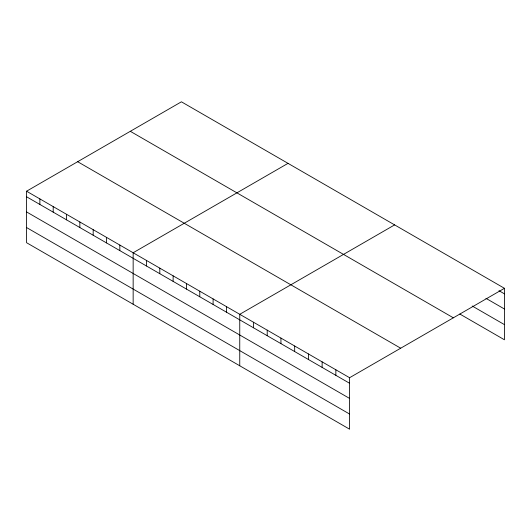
<?xml version="1.0" encoding="UTF-8"?>
<svg xmlns="http://www.w3.org/2000/svg" width="531" height="531" viewBox="0 0 531 531"><rect width="100%" height="100%" fill="white"/><g stroke="black" fill="none" stroke-linecap="round" stroke-linejoin="round"><path stroke-width="0.8" d="M504.45 288.306L349.59 377.714L349.59 429.194L26.55 242.694L26.55 191.213L181.41 101.806L504.45 288.306L504.45 339.787L459.833 314.027M288.014 163.349L133.155 252.756L133.155 304.236M394.619 224.898L239.753 314.306L239.753 365.786M498.961 290.683L504.45 293.855M485.918 298.316L504.45 309.015M472.185 306.002L504.45 324.627M130.307 131.31L453.348 317.81M77.652 161.709L400.693 348.21M26.55 191.213L349.59 377.714M26.55 196.762L349.59 383.263M26.55 211.915L349.59 398.423M26.55 227.534L349.59 414.041M335.857 369.788L335.857 375.337M322.131 361.863L322.131 367.412M308.398 353.938L308.398 359.487M294.672 346.013L294.672 351.562M280.939 338.081L280.939 343.63M267.212 330.156L267.212 335.705M253.486 322.231L253.486 327.78M226.432 306.613L226.432 312.162M213.104 298.92L213.104 304.469M199.775 291.227L199.775 296.776M186.454 283.534L186.454 289.083M173.126 275.841L173.126 281.39M159.804 268.148L159.804 273.691M146.476 260.449L146.476 265.998M119.827 245.063L119.827 250.612M106.499 237.37L106.499 242.919M93.177 229.677L93.177 235.226M79.849 221.985L79.849 227.534M66.528 214.292L66.528 219.841M53.2 206.599L53.2 212.148M39.878 198.906L39.878 204.455"/></g></svg>
